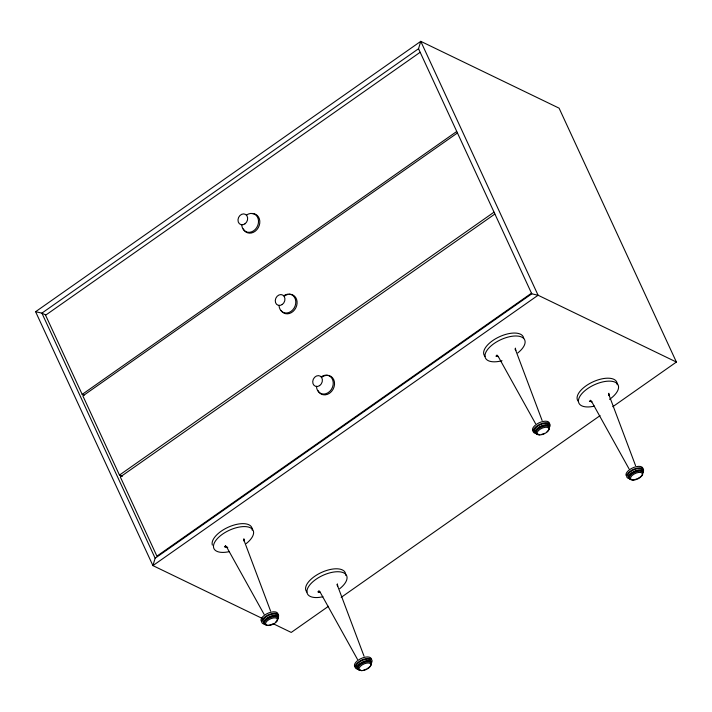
<?xml version="1.0" encoding="UTF-8"?>
<svg xmlns="http://www.w3.org/2000/svg" width="712" height="712" viewBox="0 0 712 712"><rect width="100%" height="100%" fill="white"/><g stroke="black" fill="none" stroke-linecap="round" stroke-linejoin="round"><path stroke-width="1.07" d="M612.809 406.694L676.4 362.052L538.085 295.24L531.784 293.825L155.145 558.217L152.92 565.613L262.381 618.488M35.6 311.714L420.765 41.341L538.085 295.24L152.92 565.613L35.6 311.714L41.892 313.12L418.531 48.727L420.765 41.341L559.08 108.153L676.4 362.052M420.089 52.323L45.586 315.22L82.183 394.404L84.052 395.311M82.183 394.404L456.686 131.515M457.371 133.01L82.868 395.899L119.465 475.091L122.268 476.444M119.465 475.091L493.968 212.194M494.822 214.063L120.319 476.951L156.916 556.143L531.41 293.246M328.481 606.286L291.235 632.434L273.328 623.774M341.199 597.359L600.091 415.621M498.427 356.552L495.935 356.071L498.24 356.587L496.825 355.101L498.516 357.015L535.584 423.72M591.886 401.702L589.394 401.212L591.699 401.728L590.284 400.251L591.975 402.155L629.043 468.861M227.751 547.314L224.431 546.665L226.727 547.181L225.312 545.695L227.003 547.608L264.072 614.314M320.373 592.295L317.881 591.814L320.186 592.331L318.771 590.844L320.462 592.749L357.531 659.463M45.639 314.935L41.892 313.12L155.145 558.217M418.531 48.727L531.784 293.825M635.567 465.648L608.609 393.95L609.196 395.685L608.867 393.264M542.108 420.498L515.159 348.809L515.737 350.544L515.408 348.123M364.055 656.241L337.105 584.543L337.684 586.279L337.355 583.858M270.596 611.101L243.646 539.402L244.225 541.138L243.896 538.717M264.784 624.433A7.779 3.649 -24.8 0 1 270.4 616.414A7.779 3.649 -24.8 0 1 277.28 619.743M263.013 621.825A7.779 3.649 -24.8 0 1 269.723 614.946A7.779 3.649 -24.8 0 1 277.36 616.432M360.379 669.992A7.779 3.649 -24.8 0 1 358.065 665.48A7.779 3.649 -24.8 0 1 367.748 660.7A7.779 3.649 -24.8 0 1 370.738 664.883M356.472 666.966A7.779 3.649 -24.8 0 1 363.182 660.095A7.779 3.649 -24.8 0 1 370.818 661.573M629.755 478.989A7.779 3.649 -24.8 0 1 633.876 471.611A7.779 3.649 -24.8 0 1 643.007 472.448M629.079 477.521A7.779 3.649 -24.8 0 1 633.199 470.142A7.779 3.649 -24.8 0 1 642.331 470.979M538.432 434.258A7.779 3.649 -24.8 0 1 536.118 429.737A7.779 3.649 -24.8 0 1 545.801 424.957A7.779 3.649 -24.8 0 1 548.792 429.149M535.62 432.371A7.779 3.649 -24.8 0 1 539.74 425.002A7.779 3.649 -24.8 0 1 548.872 425.838M265.14 624.184A7.325 3.435 -24.8 0 1 264.108 623.107M264.241 621.523A7.325 3.435 -24.8 0 1 271.842 616.183A7.325 3.435 -24.8 0 1 277.618 618.034M272.972 623.908A7.325 3.435 -24.8 0 1 264.419 622.858A7.325 3.435 -24.8 0 1 274.432 616.592A7.325 3.435 -24.8 0 1 275.482 622.341M536.652 433.59A7.325 3.435 -24.8 0 1 540.533 426.648A7.325 3.435 -24.8 0 1 549.13 427.44M539.011 434.747A7.325 3.435 -24.8 0 1 537.373 429.879A7.325 3.435 -24.8 0 1 547.466 426.088A7.325 3.435 -24.8 0 1 546.994 431.748M544.484 433.314A7.325 3.435 -24.8 0 1 541.663 434.373M358.599 669.333A7.325 3.435 -24.8 0 1 362.479 662.391A7.325 3.435 -24.8 0 1 371.077 663.175M360.957 670.481A7.325 3.435 -24.8 0 1 359.738 665.213A7.325 3.435 -24.8 0 1 370.231 662.08A7.325 3.435 -24.8 0 1 367.321 668.577M366.431 669.058A7.325 3.435 -24.8 0 1 363.61 670.117M630.111 478.74A7.325 3.435 -24.8 0 1 633.991 471.798A7.325 3.435 -24.8 0 1 642.589 472.581M637.018 478.882A7.325 3.435 -24.8 0 1 629.746 476.444A7.325 3.435 -24.8 0 1 641.138 471.282A7.325 3.435 -24.8 0 1 637.943 478.464M265.558 624.202A9.149 4.299 -24.8 0 1 262.826 618.888A9.149 4.299 -24.8 0 1 274.218 613.272A9.149 4.299 -24.8 0 1 277.742 618.194M261.073 620.9A9.149 4.299 -24.8 0 1 268.967 612.818A9.149 4.299 -24.8 0 1 277.956 614.554M533.875 431.65A9.149 4.299 -24.8 0 1 538.726 422.981A9.149 4.299 -24.8 0 1 549.468 423.96M537.062 433.608A9.149 4.299 -24.8 0 1 534.338 428.295A9.149 4.299 -24.8 0 1 545.73 422.67A9.149 4.299 -24.8 0 1 549.255 427.601M355.822 667.393A9.149 4.299 -24.8 0 1 360.673 658.716A9.149 4.299 -24.8 0 1 371.415 659.704M359.008 669.351A9.149 4.299 -24.8 0 1 356.285 664.029A9.149 4.299 -24.8 0 1 367.677 658.413A9.149 4.299 -24.8 0 1 371.201 663.335M594.467 406.125A21.6 10.137 -24.8 0 1 580.556 395.329A21.6 10.137 -24.8 0 1 611.822 381.294A21.6 10.137 -24.8 0 1 609.552 399.361M578.456 401.515A21.6 10.137 -24.8 0 1 593.888 381.454A21.6 10.137 -24.8 0 1 617.188 384.72M502.022 360.735A21.6 10.137 -24.8 0 1 486.527 351.06A21.6 10.137 -24.8 0 1 517.028 336.019A21.6 10.137 -24.8 0 1 517.766 352.965M484.997 356.365A21.6 10.137 -24.8 0 1 499.406 336.767A21.6 10.137 -24.8 0 1 523.721 338.449M229.495 551.577A21.6 10.137 -24.8 0 1 215.291 541.227A21.6 10.137 -24.8 0 1 245.782 526.631A21.6 10.137 -24.8 0 1 246.254 543.567M629.577 478.695A9.149 4.299 -24.8 0 1 628.233 472.928A9.149 4.299 -24.8 0 1 639.527 467.811A9.149 4.299 -24.8 0 1 642.713 472.741M626.044 475.447A9.149 4.299 -24.8 0 1 633.938 467.366A9.149 4.299 -24.8 0 1 642.927 469.101M212.372 545.143A21.6 10.137 -24.8 0 1 231.008 526.061A21.6 10.137 -24.8 0 1 252.217 530.173M322.954 596.727A21.6 10.137 -24.8 0 1 308.75 586.368A21.6 10.137 -24.8 0 1 339.241 571.781A21.6 10.137 -24.8 0 1 339.713 588.708M306.943 592.108A21.6 10.137 -24.8 0 1 322.376 572.056A21.6 10.137 -24.8 0 1 345.676 575.314M321.245 376.782A9.772 8.046 -64.2 0 1 332.878 380.439A9.772 8.046 -64.2 0 1 326.238 393.611A9.772 8.046 -64.2 0 1 316.466 386.269M322.127 376.995A10.11 8.33 -64.2 0 1 333.714 379.594A10.11 8.33 -64.2 0 1 329.612 393.202A10.11 8.33 -64.2 0 1 318.024 390.603M283.794 295.729A9.772 8.046 -64.2 0 1 295.427 299.387A9.772 8.046 -64.2 0 1 288.787 312.559A9.772 8.046 -64.2 0 1 279.015 305.217M289.099 294.279A10.11 8.33 -64.2 0 1 295.88 307.735A10.11 8.33 -64.2 0 1 281.115 310.548M284.675 295.943A10.11 8.33 -64.2 0 1 287.292 294.635M246.512 215.051A9.772 8.046 -64.2 0 1 258.144 218.7A9.772 8.046 -64.2 0 1 251.505 231.881A9.772 8.046 -64.2 0 1 241.733 224.529M251.817 213.591A10.11 8.33 -64.2 0 1 258.305 227.626A10.11 8.33 -64.2 0 1 243.29 228.872M268.273 625.519A6.444 3.026 -24.8 0 0 277.475 619.76A6.444 3.026 -24.8 0 0 268.753 619.716A6.444 3.026 -24.8 0 0 268.273 625.519M539.776 434.925A6.444 3.026 -24.8 0 0 548.988 429.167A6.444 3.026 -24.8 0 0 540.266 429.122A6.444 3.026 -24.8 0 0 539.776 434.925M361.723 670.659A6.444 3.026 -24.8 0 0 370.934 664.901A6.444 3.026 -24.8 0 0 362.203 664.866A6.444 3.026 -24.8 0 0 361.723 670.659M633.235 480.066A6.444 3.026 -24.8 0 0 642.447 474.308A6.444 3.026 -24.8 0 0 633.716 474.263A6.444 3.026 -24.8 0 0 633.235 480.066M319.643 385.601A5.634 4.646 -64.2 0 0 320.302 376.167A5.634 4.646 -64.2 0 0 312.728 381.49A5.634 4.646 -64.2 0 0 319.643 385.601M282.192 304.549A5.634 4.646 -64.2 0 0 282.851 295.115A5.634 4.646 -64.2 0 0 275.277 300.437A5.634 4.646 -64.2 0 0 282.192 304.549M244.91 223.871A5.634 4.646 -64.2 0 0 245.569 214.437A5.634 4.646 -64.2 0 0 237.995 219.75A5.634 4.646 -64.2 0 0 244.91 223.871"/></g></svg>
